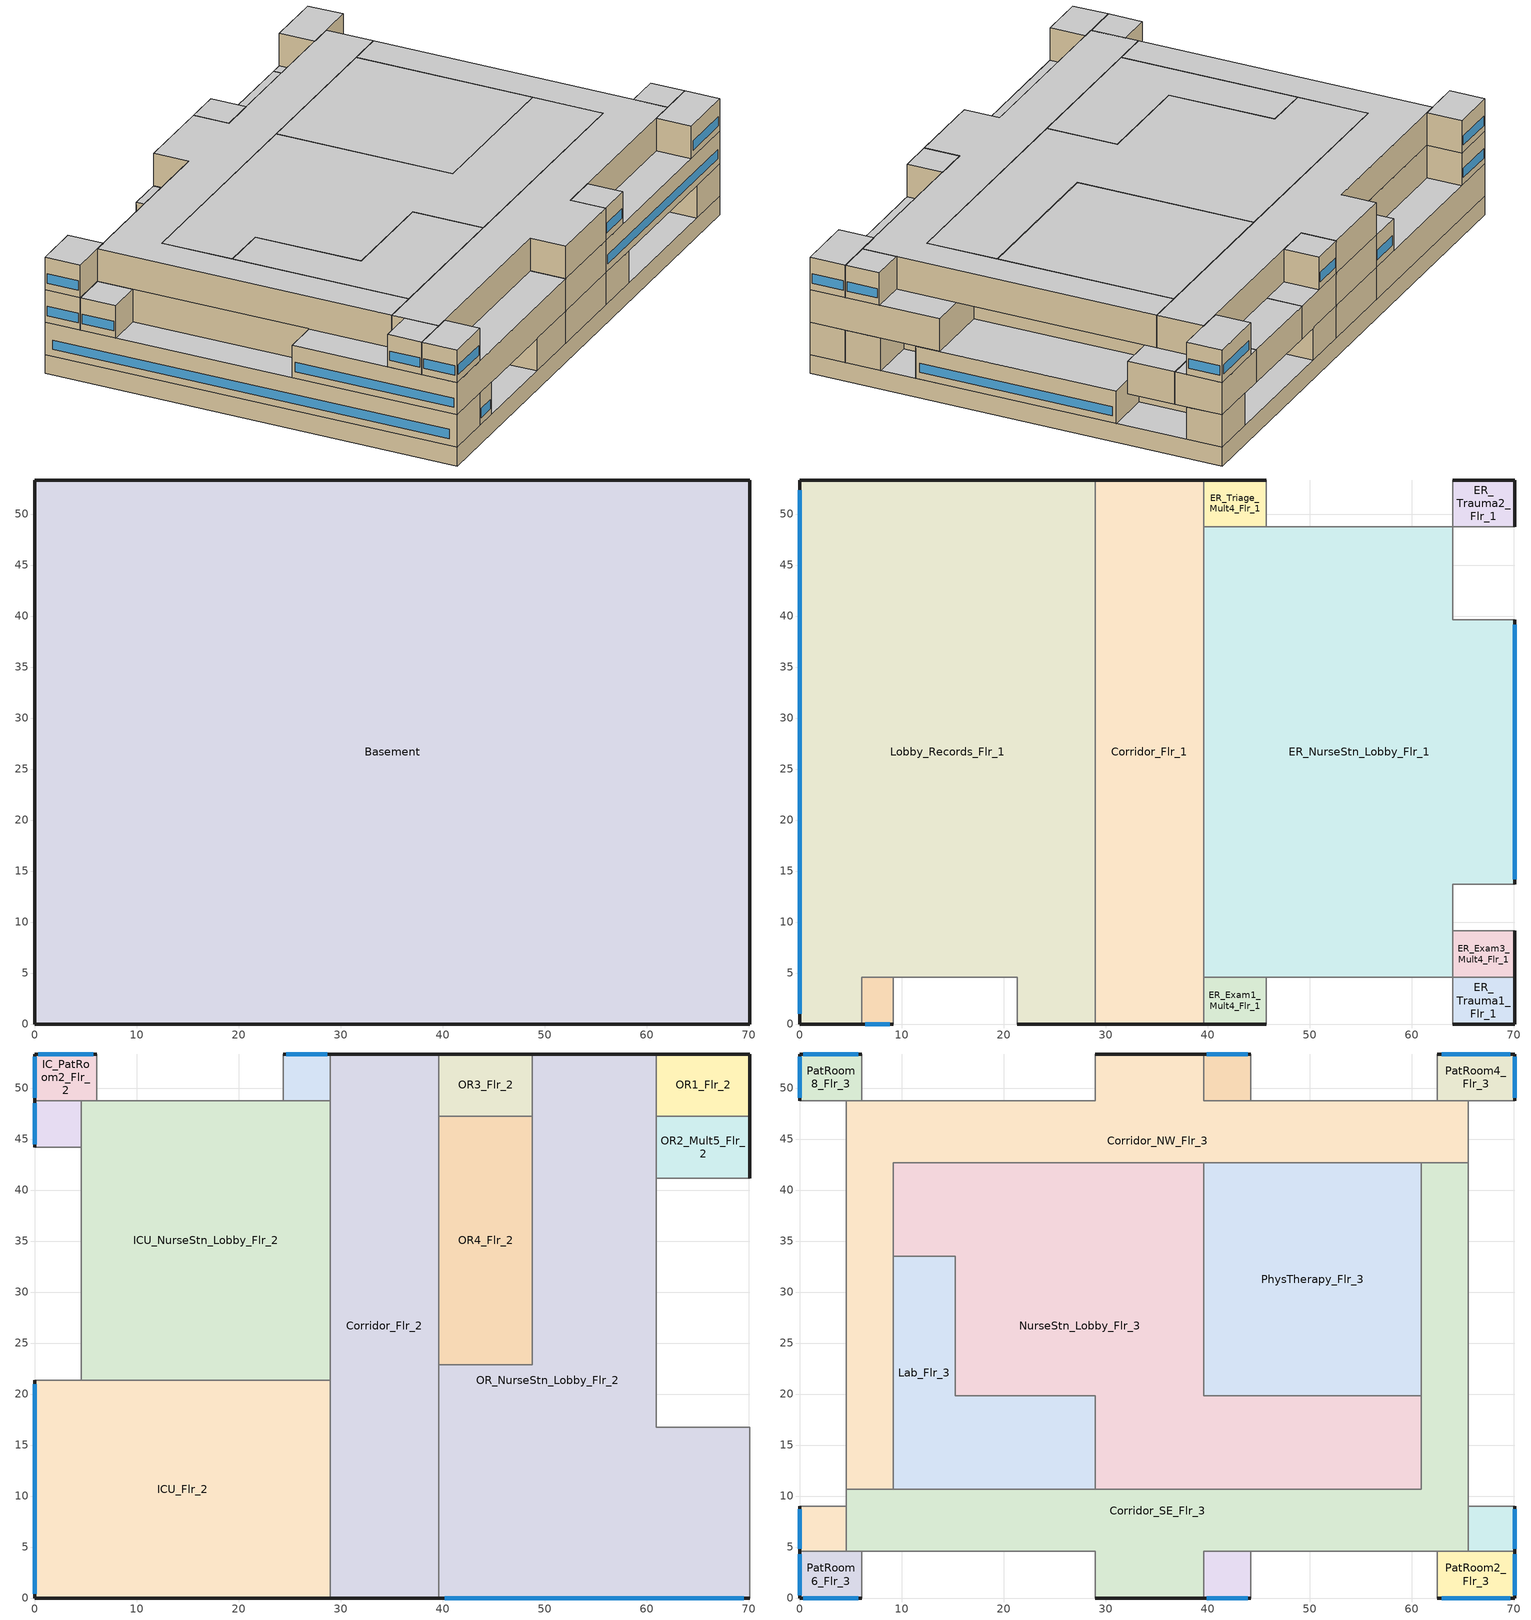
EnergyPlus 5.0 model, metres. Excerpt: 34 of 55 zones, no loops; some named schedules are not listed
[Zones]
Basement
 floor ground (ext-slab): 70.1,53.34 70.1,0 0,0 0,53.34 z-2.44
 wall ground (Underground Wall Non-res): 70.1,0 70.1,53.34 0,53.34 0,0 70.1,0 z-2.44:0
 ceiling adiabatic (INT-FLOOR-UNDERSIDE): 0,0 70.1,0 70.1,53.34 0,53.34 z0
Corridor_Flr_1
 floor adiabatic (INT-FLOOR-TOPSIDE): 39.62,53.34 39.62,0 28.96,0 28.96,53.34 z0
 wall outside (Mass Non-res Ext Wall): 39.62,53.34 28.96,53.34 / 28.96,0 39.62,0 z0:4.27
 wall to Lobby_Records_Flr_1 (AIR-WALL): 28.96,53.34 28.96,15.24 z0:4.27
 wall to Lobby_Records_Flr_1 (int-walls): 28.96,15.24 28.96,0 z0:4.27
 wall adiabatic (int-walls): 39.62,0 39.62,53.34 z0:4.27
 ceiling adiabatic (INT-FLOOR-UNDERSIDE): 28.96,53.34 28.96,0 39.62,0 39.62,53.34 z4.27
ER_Exam1_Mult4_Flr_1
 floor adiabatic (INT-FLOOR-TOPSIDE): 45.72,4.57 45.72,0 39.62,0 39.62,4.57 z0
 wall outside (Mass Non-res Ext Wall): 39.62,0 45.72,0 z0:4.27
 wall adiabatic (int-walls): 45.72,0 45.72,4.57 39.62,4.57 39.62,0 z0:4.27
 ceiling adiabatic (INT-FLOOR-UNDERSIDE): 39.62,4.57 39.62,0 45.72,0 45.72,4.57 z4.27
ER_Trauma1_Flr_1
 floor adiabatic (INT-FLOOR-TOPSIDE): 70.1,4.57 70.1,0 64.01,0 64.01,4.57 z0
 wall outside (Mass Non-res Ext Wall): 64.01,0 70.1,0 70.1,4.57 z0:4.27
 wall adiabatic (int-walls): 70.1,4.57 64.01,4.57 64.01,0 z0:4.27
 ceiling adiabatic (INT-FLOOR-UNDERSIDE): 64.01,4.57 64.01,0 70.1,0 70.1,4.57 z4.27
ER_Exam3_Mult4_Flr_1
 floor adiabatic (INT-FLOOR-TOPSIDE): 70.1,9.14 70.1,4.57 64.01,4.57 64.01,9.14 z0
 wall outside (Mass Non-res Ext Wall): 70.1,4.57 70.1,9.14 z0:4.27
 wall adiabatic (int-walls): 70.1,9.14 64.01,9.14 64.01,4.57 70.1,4.57 z0:4.27
 ceiling adiabatic (INT-FLOOR-UNDERSIDE): 64.01,9.14 64.01,4.57 70.1,4.57 70.1,9.14 z4.27
ER_Trauma2_Flr_1
 floor adiabatic (INT-FLOOR-TOPSIDE): 70.1,53.34 70.1,48.77 64.01,48.77 64.01,53.34 z0
 wall outside (Mass Non-res Ext Wall): 70.1,48.77 70.1,53.34 64.01,53.34 z0:4.27
 wall adiabatic (int-walls): 64.01,53.34 64.01,48.77 70.1,48.77 z0:4.27
 ceiling adiabatic (INT-FLOOR-UNDERSIDE): 64.01,53.34 64.01,48.77 70.1,48.77 70.1,53.34 z4.27
ER_Triage_Mult4_Flr_1
 floor adiabatic (INT-FLOOR-TOPSIDE): 45.72,53.34 45.72,48.77 39.62,48.77 39.62,53.34 z0
 wall outside (Mass Non-res Ext Wall): 45.72,53.34 39.62,53.34 z0:4.27
 wall adiabatic (int-walls): 39.62,53.34 39.62,48.77 45.72,48.77 45.72,53.34 z0:4.27
 ceiling adiabatic (INT-FLOOR-UNDERSIDE): 39.62,53.34 39.62,48.77 45.72,48.77 45.72,53.34 z4.27
ER_NurseStn_Lobby_Flr_1
 floor adiabatic (INT-FLOOR-TOPSIDE): 39.62,4.57 39.62,48.77 64.01,48.77 64.01,39.62 70.1,39.62 70.1,13.72 64.01,13.72 64.01,4.57 z0
 wall outside (Mass Non-res Ext Wall): 70.1,13.72 70.1,39.62 z0:4.27
 wall adiabatic (int-walls): 70.1,39.62 64.01,39.62 64.01,48.77 39.62,48.77 39.62,4.57 64.01,4.57 64.01,13.72 70.1,13.72 z0:4.27
 window (Window Non-res Fixed): 70.1,14.2 70.1,39.14 z0.91:2.13
 ceiling adiabatic (INT-FLOOR-UNDERSIDE): 39.62,4.57 64.01,4.57 64.01,13.72 70.1,13.72 70.1,39.62 64.01,39.62 64.01,48.77 39.62,48.77 z4.27
Lobby_Records_Flr_1
 floor adiabatic (INT-FLOOR-TOPSIDE): 0,0 0,53.34 28.96,53.34 28.96,0 21.34,0 21.34,4.57 6.1,4.57 6.1,0 z0
 wall outside (Mass Non-res Ext Wall): 21.34,0 28.96,0 / 28.96,53.34 0,53.34 0,0 6.1,0 z0:4.27
 wall adiabatic (int-walls): 6.1,0 6.1,4.57 21.34,4.57 21.34,0 z0:4.27
 window (Window Non-res Fixed): 0,52.34 0,1 z0.91:2.13
 ceiling adiabatic (INT-FLOOR-UNDERSIDE): 0,0 6.1,0 6.1,4.57 21.34,4.57 21.34,0 28.96,0 28.96,53.34 0,53.34 z4.27
Office1_Mult4_Flr_1
 floor adiabatic (INT-FLOOR-TOPSIDE): 9.14,4.57 9.14,0 6.1,0 6.1,4.57 z0
 wall outside (Mass Non-res Ext Wall): 6.1,0 9.14,0 z0:4.27
 wall adiabatic (int-walls): 9.14,0 9.14,4.57 6.1,4.57 6.1,0 z0:4.27
 window (Window Non-res Fixed): 6.41,0 8.84,0 z0.91:2.13
 ceiling adiabatic (INT-FLOOR-UNDERSIDE): 6.1,4.57 6.1,0 9.14,0 9.14,4.57 z4.27
Corridor_Flr_2
 floor adiabatic (INT-FLOOR-TOPSIDE): 39.62,53.34 39.62,0 28.96,0 28.96,53.34 z4.27
 wall outside (Mass Non-res Ext Wall): 39.62,53.34 28.96,53.34 / 28.96,0 39.62,0 z4.27:8.54
 wall adiabatic (int-walls): 39.62,0 39.62,53.34 / 28.96,53.34 28.96,0 z4.27:8.54
 ceiling adiabatic (INT-FLOOR-UNDERSIDE): 28.96,53.34 28.96,0 39.62,0 39.62,53.34 z8.54
ICU_Flr_2
 floor adiabatic (INT-FLOOR-TOPSIDE): 28.96,21.34 28.96,0 0,0 0,21.34 z4.27
 wall outside (Mass Non-res Ext Wall): 0,21.34 0,0 28.96,0 z4.27:8.54
 wall adiabatic (int-walls): 28.96,0 28.96,21.34 0,21.34 z4.27:8.54
 window (Window Non-res Fixed): 0,20.94 0,0.4 z5.18:6.4
 ceiling adiabatic (INT-FLOOR-UNDERSIDE): 0,21.34 0,0 28.96,0 28.96,21.34 z8.54
ICU_NurseStn_Lobby_Flr_2
 floor adiabatic (INT-FLOOR-TOPSIDE): 4.57,21.34 4.57,48.77 28.96,48.77 28.96,21.34 z4.27
 wall adiabatic (int-walls): 28.96,21.34 28.96,48.77 4.57,48.77 4.57,21.34 28.96,21.34 z4.27:8.54
 ceiling adiabatic (INT-FLOOR-UNDERSIDE): 4.57,21.34 28.96,21.34 28.96,48.77 4.57,48.77 z8.54
IC_PatRoom1_Mult5_Flr_2
 floor adiabatic (INT-FLOOR-TOPSIDE): 28.96,53.34 28.96,48.77 24.38,48.77 24.38,53.34 z4.27
 wall outside (Mass Non-res Ext Wall): 28.96,53.34 24.38,53.34 z4.27:8.54
 wall adiabatic (int-walls): 24.38,53.34 24.38,48.77 28.96,48.77 28.96,53.34 z4.27:8.54
 window (Window Non-res Fixed): 28.68,53.34 24.66,53.34 z5.18:6.4
 ceiling adiabatic (INT-FLOOR-UNDERSIDE): 24.38,53.34 24.38,48.77 28.96,48.77 28.96,53.34 z8.54
IC_PatRoom2_Flr_2
 floor adiabatic (INT-FLOOR-TOPSIDE): 6.1,53.34 6.1,48.77 0,48.77 0,53.34 z4.27
 wall outside (Mass Non-res Ext Wall): 6.1,53.34 0,53.34 0,48.77 z4.27:8.54
 wall adiabatic (int-walls): 0,48.77 6.1,48.77 6.1,53.34 z4.27:8.54
 window (Window Non-res Fixed): 5.73,53.34 0.37,53.34 / 0,53.07 0,49.04 z5.18:6.4
 ceiling adiabatic (INT-FLOOR-UNDERSIDE): 0,53.34 0,48.77 6.1,48.77 6.1,53.34 z8.54
IC_PatRoom3_Mult6_Flr_2
 floor adiabatic (INT-FLOOR-TOPSIDE): 4.57,48.77 4.57,44.2 0,44.2 0,48.77 z4.27
 wall outside (Mass Non-res Ext Wall): 0,48.77 0,44.2 z4.27:8.54
 wall adiabatic (int-walls): 0,44.2 4.57,44.2 4.57,48.77 0,48.77 z4.27:8.54
 window (Window Non-res Fixed): 0,48.49 0,44.47 z5.18:6.4
 ceiling adiabatic (INT-FLOOR-UNDERSIDE): 0,48.77 0,44.2 4.57,44.2 4.57,48.77 z8.54
OR1_Flr_2
 floor adiabatic (INT-FLOOR-TOPSIDE): 70.1,53.34 70.1,47.24 60.96,47.24 60.96,53.34 z4.27
 wall outside (Mass Non-res Ext Wall): 70.1,47.24 70.1,53.34 60.96,53.34 z4.27:8.54
 wall adiabatic (int-walls): 60.96,53.34 60.96,47.24 70.1,47.24 z4.27:8.54
 ceiling adiabatic (INT-FLOOR-UNDERSIDE): 60.96,53.34 60.96,47.24 70.1,47.24 70.1,53.34 z8.54
OR2_Mult5_Flr_2
 floor adiabatic (INT-FLOOR-TOPSIDE): 70.1,47.24 70.1,41.15 60.96,41.15 60.96,47.24 z4.27
 wall outside (Mass Non-res Ext Wall): 70.1,41.15 70.1,47.24 z4.27:8.54
 wall adiabatic (int-walls): 70.1,47.24 60.96,47.24 60.96,41.15 70.1,41.15 z4.27:8.54
 ceiling adiabatic (INT-FLOOR-UNDERSIDE): 60.96,47.24 60.96,41.15 70.1,41.15 70.1,47.24 z8.54
OR3_Flr_2
 floor adiabatic (INT-FLOOR-TOPSIDE): 48.77,53.34 48.77,47.24 39.62,47.24 39.62,53.34 z4.27
 wall outside (Mass Non-res Ext Wall): 48.77,53.34 39.62,53.34 z4.27:8.54
 wall adiabatic (int-walls): 39.62,53.34 39.62,47.24 48.77,47.24 48.77,53.34 z4.27:8.54
 ceiling adiabatic (INT-FLOOR-UNDERSIDE): 39.62,53.34 39.62,47.24 48.77,47.24 48.77,53.34 z8.54
OR4_Flr_2
 floor adiabatic (INT-FLOOR-TOPSIDE): 48.77,47.24 48.77,22.86 39.62,22.86 39.62,47.24 z4.27
 wall adiabatic (int-walls): 48.77,22.86 48.77,47.24 39.62,47.24 39.62,22.86 48.77,22.86 z4.27:8.54
 ceiling adiabatic (INT-FLOOR-UNDERSIDE): 39.62,47.24 39.62,22.86 48.77,22.86 48.77,47.24 z8.54
OR_NurseStn_Lobby_Flr_2
 floor adiabatic (INT-FLOOR-TOPSIDE): 39.62,0 39.62,22.86 48.77,22.86 48.77,53.34 60.96,53.34 60.96,16.76 70.1,16.76 70.1,0 z4.27
 wall outside (Mass Non-res Ext Wall): 60.96,53.34 48.77,53.34 / 39.62,0 70.1,0 z4.27:8.54
 wall adiabatic (int-walls): 70.1,0 70.1,16.76 60.96,16.76 60.96,53.34 / 48.77,53.34 48.77,22.86 39.62,22.86 39.62,0 z4.27:8.54
 window (Window Non-res Fixed): 40.2,0 69.53,0 z5.18:6.4
 ceiling adiabatic (INT-FLOOR-UNDERSIDE): 39.62,0 70.1,0 70.1,16.76 60.96,16.76 60.96,53.34 48.77,53.34 48.77,22.86 39.62,22.86 z8.54
Corridor_NW_Flr_3
 floor adiabatic (INT-FLOOR-TOPSIDE): 4.57,10.67 4.57,48.77 28.96,48.77 28.96,53.34 39.62,53.34 39.62,48.77 65.53,48.77 65.53,42.67 9.14,42.67 9.14,10.67 z8.54
 wall outside (Mass Non-res Ext Wall): 39.62,53.34 28.96,53.34 z8.54:12.8
 wall to NurseStn_Lobby_Flr_3 (AIR-WALL): 9.14,33.58 9.14,42.67 39.62,42.67 z8.54:12.8
 wall adiabatic (int-walls): 28.96,53.34 28.96,48.77 4.57,48.77 4.57,10.67 / 65.53,42.67 65.53,48.77 39.62,48.77 39.62,53.34 z8.54:12.8
 wall to PhysTherapy_Flr_3 (int-walls): 39.62,42.67 60.96,42.67 z8.54:12.8
 wall to Lab_Flr_3 (int-walls): 9.14,10.67 9.14,33.58 z8.54:12.8
 wall to Corridor_SE_Flr_3 (AIR-WALL): 60.96,42.67 65.53,42.67 / 4.57,10.67 9.14,10.67 z8.54:12.8
 ceiling adiabatic (INT-FLOOR-UNDERSIDE): 4.57,10.67 9.14,10.67 9.14,42.67 65.53,42.67 65.53,48.77 39.62,48.77 39.62,53.34 28.96,53.34 28.96,48.77 4.57,48.77 z12.8
Corridor_SE_Flr_3
 floor adiabatic (INT-FLOOR-TOPSIDE): 4.57,4.57 4.57,10.67 60.96,10.67 60.96,42.67 65.53,42.67 65.53,4.57 39.62,4.57 39.62,0 28.96,0 28.96,4.57 z8.54
 wall outside (Mass Non-res Ext Wall): 28.96,0 39.62,0 z8.54:12.8
 wall adiabatic (int-walls): 39.62,0 39.62,4.57 65.53,4.57 65.53,42.67 / 4.57,10.67 4.57,4.57 28.96,4.57 28.96,0 z8.54:12.8
 wall to NurseStn_Lobby_Flr_3 (AIR-WALL): 60.96,19.81 60.96,10.67 28.96,10.67 z8.54:12.8
 wall to PhysTherapy_Flr_3 (int-walls): 60.96,42.67 60.96,19.81 z8.54:12.8
 wall to Lab_Flr_3 (int-walls): 28.96,10.67 9.14,10.67 z8.54:12.8
 ceiling adiabatic (INT-FLOOR-UNDERSIDE): 4.57,4.57 28.96,4.57 28.96,0 39.62,0 39.62,4.57 65.53,4.57 65.53,42.67 60.96,42.67 60.96,10.67 4.57,10.67 z12.8
Lab_Flr_3
 floor adiabatic (INT-FLOOR-TOPSIDE): 9.14,33.53 15.24,33.53 15.24,19.81 28.96,19.81 28.96,10.67 9.14,10.67 z8.54
 wall to NurseStn_Lobby_Flr_3 (int-walls): 28.96,10.67 28.96,19.81 15.24,19.81 15.24,33.53 9.14,33.53 z8.54:12.8
 ceiling adiabatic (INT-FLOOR-UNDERSIDE): 9.14,33.53 9.14,10.67 28.96,10.67 28.96,19.81 15.24,19.81 15.24,33.53 z12.8
NurseStn_Lobby_Flr_3
 floor adiabatic (INT-FLOOR-TOPSIDE): 9.14,42.67 39.62,42.67 39.62,19.81 60.96,19.81 60.96,10.67 28.96,10.67 28.96,19.81 15.24,19.81 15.24,33.53 9.14,33.53 z8.54
 wall to PhysTherapy_Flr_3 (int-walls): 60.96,19.81 39.62,19.81 39.62,42.67 z8.54:12.8
 ceiling adiabatic (INT-FLOOR-UNDERSIDE): 9.14,42.67 9.14,33.53 15.24,33.53 15.24,19.81 28.96,19.81 28.96,10.67 60.96,10.67 60.96,19.81 39.62,19.81 39.62,42.67 z12.8
PatRoom1_Mult10_Flr_3
 floor adiabatic (INT-FLOOR-TOPSIDE): 44.2,4.57 44.2,0 39.62,0 39.62,4.57 z8.54
 wall outside (Mass Non-res Ext Wall): 39.62,0 44.2,0 z8.54:12.8
 wall adiabatic (int-walls): 44.2,0 44.2,4.57 39.62,4.57 39.62,0 z8.54:12.8
 window (Window Res Fixed): 39.9,0 43.92,0 z9.45:10.67
 ceiling adiabatic (INT-FLOOR-UNDERSIDE): 39.62,4.57 39.62,0 44.2,0 44.2,4.57 z12.8
PatRoom2_Flr_3
 floor adiabatic (INT-FLOOR-TOPSIDE): 70.1,4.57 70.1,0 62.48,0 62.48,4.57 z8.54
 wall outside (Mass Non-res Ext Wall): 62.48,0 70.1,0 70.1,4.57 z8.54:12.8
 wall adiabatic (int-walls): 70.1,4.57 62.48,4.57 62.48,0 z8.54:12.8
 window (Window Res Fixed): 70.1,0.27 70.1,4.3 / 62.94,0 69.65,0 z9.45:10.67
 ceiling adiabatic (INT-FLOOR-UNDERSIDE): 62.48,4.57 62.48,0 70.1,0 70.1,4.57 z12.8
PatRoom3_Mult10_Flr_3
 floor adiabatic (INT-FLOOR-TOPSIDE): 70.1,8.99 70.1,4.57 65.53,4.57 65.53,8.99 z8.54
 wall outside (Mass Non-res Ext Wall): 70.1,4.57 70.1,8.99 z8.54:12.8
 wall adiabatic (int-walls): 70.1,8.99 65.53,8.99 65.53,4.57 70.1,4.57 z8.54:12.8
 window (Window Res Fixed): 70.1,4.84 70.1,8.73 z9.45:10.67
 ceiling adiabatic (INT-FLOOR-UNDERSIDE): 65.53,8.99 65.53,4.57 70.1,4.57 70.1,8.99 z12.8
PatRoom4_Flr_3
 floor adiabatic (INT-FLOOR-TOPSIDE): 70.1,53.34 70.1,48.77 62.48,48.77 62.48,53.34 z8.54
 wall outside (Mass Non-res Ext Wall): 70.1,48.77 70.1,53.34 62.48,53.34 z8.54:12.8
 wall adiabatic (int-walls): 62.48,53.34 62.48,48.77 70.1,48.77 z8.54:12.8
 window (Window Res Fixed): 70.1,49.04 70.1,53.07 / 69.65,53.34 62.94,53.34 z9.45:10.67
 ceiling adiabatic (INT-FLOOR-UNDERSIDE): 62.48,53.34 62.48,48.77 70.1,48.77 70.1,53.34 z12.8
PatRoom5_Mult10_Flr_3
 floor adiabatic (INT-FLOOR-TOPSIDE): 44.2,53.34 44.2,48.77 39.62,48.77 39.62,53.34 z8.54
 wall outside (Mass Non-res Ext Wall): 44.2,53.34 39.62,53.34 z8.54:12.8
 wall adiabatic (int-walls): 39.62,53.34 39.62,48.77 44.2,48.77 44.2,53.34 z8.54:12.8
 window (Window Res Fixed): 43.92,53.34 39.9,53.34 z9.45:10.67
 ceiling adiabatic (INT-FLOOR-UNDERSIDE): 39.62,53.34 39.62,48.77 44.2,48.77 44.2,53.34 z12.8
PatRoom6_Flr_3
 floor adiabatic (INT-FLOOR-TOPSIDE): 6.1,4.57 6.1,0 0,0 0,4.57 z8.54
 wall outside (Mass Non-res Ext Wall): 0,4.57 0,0 6.1,0 z8.54:12.8
 wall adiabatic (int-walls): 6.1,0 6.1,4.57 0,4.57 z8.54:12.8
 window (Window Res Fixed): 0.37,0 5.73,0 / 0,4.3 0,0.27 z9.45:10.67
 ceiling adiabatic (INT-FLOOR-UNDERSIDE): 0,4.57 0,0 6.1,0 6.1,4.57 z12.8
PatRoom7_Mult10_Flr_3
 floor adiabatic (INT-FLOOR-TOPSIDE): 4.57,8.99 4.57,4.57 0,4.57 0,8.99 z8.54
 wall outside (Mass Non-res Ext Wall): 0,8.99 0,4.57 z8.54:12.8
 wall adiabatic (int-walls): 0,4.57 4.57,4.57 4.57,8.99 0,8.99 z8.54:12.8
 window (Window Res Fixed): 0,8.73 0,4.84 z9.45:10.67
 ceiling adiabatic (INT-FLOOR-UNDERSIDE): 0,8.99 0,4.57 4.57,4.57 4.57,8.99 z12.8
PatRoom8_Flr_3
 floor adiabatic (INT-FLOOR-TOPSIDE): 6.1,53.34 6.1,48.77 0,48.77 0,53.34 z8.54
 wall outside (Mass Non-res Ext Wall): 6.1,53.34 0,53.34 0,48.77 z8.54:12.8
 wall adiabatic (int-walls): 0,48.77 6.1,48.77 6.1,53.34 z8.54:12.8
 window (Window Res Fixed): 5.73,53.34 0.37,53.34 / 0,53.07 0,49.04 z9.45:10.67
 ceiling adiabatic (INT-FLOOR-UNDERSIDE): 0,53.34 0,48.77 6.1,48.77 6.1,53.34 z12.8
PhysTherapy_Flr_3
 floor adiabatic (INT-FLOOR-TOPSIDE): 60.96,42.67 60.96,19.81 39.62,19.81 39.62,42.67 z8.54
 ceiling adiabatic (INT-FLOOR-UNDERSIDE): 39.62,42.67 39.62,19.81 60.96,19.81 60.96,42.67 z12.8
[Building]
Ref Bldg Hospital New2004_v1.3_5.0: North Axis=0; Terrain=City; Loads Convergence Tolerance Value=0.04; Temperature Convergence Tolerance Value=0.2; Solar Distribution=FullInteriorAndExterior; Maximum Number of Warmup Days=25
[Site:Location]
USA GA-ATLANTA: Latitude {deg}=33.65; Longitude {deg}=-84.42; Time Zone {hr}=-5; Elevation {m}=315
[SizingPeriod:DesignDay] Barometric Pressure {Pa}=97598; Rain {0-no,1-yes}=0; Snow on ground {0-no,1-yes}=0; Day of Month=21; Daylight Savings Time Indicator=0; Humidity Indicating Type=WetBulb
Name | Maximum Dry-Bulb Temperature {C} | Daily Temp Range {C} | Humidity Indicating Conditions at Maximum Dry-Bulb | Wind Speed {m/s} design conditions vs. traditional 6.71 m/s (15 mph) | Wind Direction {Degrees; N=0, S=180} | Clearness {0.0 to 1.1} | Month | Day Type | Wind Speed {m/s} design conditions vs. traditional 3.35 m/s (7mph)
ATLANTA Ann Htg 99.6% Condns DB | -7.3 | 0 | -7.3 | 5.3 | 320 | 0 | 1 | WinterDesignDay
ATLANTA Ann Clg .4% Condns WB=>MDB | 31.4 | 9.7 | 25.2 |  | 300 | 1 | 7 | SummerDesignDay | 4
[Site:WaterMainsTemperature]
Calculation Method=CORRELATION; Annual Average Outdoor Air Temperature {C}=15.83; Maximum Difference In Monthly Average Outdoor Air Temperatures {deltaC}=20.5
[Site:GroundTemperature:BuildingSurface]
19.963, 19.905, 19.939, 20.453, 22.043, 22.528, 22.672, 22.78, 22.808, 21.178, 20.28, 20.042
[Construction]
Mass Non-res Ext Wall: 1IN Stucco, 8IN Concrete HW, Mass NonRes Wall Insulation, 1/2IN Gypsum
ext-slab: HW CONCRETE
int-walls: 1/2IN Gypsum, 1/2IN Gypsum
INT-FLOOR-TOPSIDE: MAT-CC05 4 HW CONCRETE, CP02 CARPET PAD
INT-FLOOR-UNDERSIDE: CP02 CARPET PAD, MAT-CC05 4 HW CONCRETE
Underground Wall Non-res: 8IN Concrete HW, UGWall NonRes Insulation
Window Non-res Fixed: NonRes Fixed Assembly Window
Window Res Fixed: Res Fixed Assembly Window
AIR-WALL: MAT-AIR-WALL
InteriorFurnishings: Std Wood 6inch
[Material] Thermal Absorptance=0.9
Name | Roughness | Thickness {m} | Conductivity {W/m-K} | Density {kg/m3} | Specific Heat {J/kg-K} | Solar Absorptance | Visible Absorptance | Visible Absorptance! Common Materials | Thickness | Conductivity | Density | Specific Heat
Mass NonRes Wall Insulation | MediumRough | 0.0365395 | 0.049 | 265 | 836.8 | 0.7 | 0.7
UGWall NonRes Insulation | MediumRough | 0.0001 | 0.049 | 265 | 836.8 | 0.7 | 0.7
Std Wood 6inch | MediumSmooth | 0.15 | 0.12 | 540 | 1210 | 0.7 |  | 0.7
1/2IN Gypsum | Smooth | 0.0127 | 0.16 | 784.9 | 830 | 0.92 | 0.92
1IN Stucco | Smooth |  |  |  |  | 0.92 | 0.92 |  | 0.0253 | 0.6918 | 1858 | 837
8IN CONCRETE HW | Rough | 0.2032 | 1.311 | 2240 | 836.8 | 0.7 | 0.7
HW CONCRETE; MAT-CC05 4 HW CONCRETE | Rough | 0.1016 | 1.311 | 2240 | 836.8 | 0.7 | 0.7
[WindowMaterial:SimpleGlazingSystem] U-Factor=3.23646
Name | Solar Heat Gain Coefficient
NonRes Fixed Assembly Window | 0.25
Res Fixed Assembly Window | 0.39
[Material:NoMass] Thermal Absorptance=0.9; Solar Absorptance=0.7
Name | Roughness | Thermal Resistance {(m2-K)/W} | Visible Absorptance | Thermal Resistance {m2-K/W}
CP02 CARPET PAD | VeryRough | 0.2165 | 0.8
MAT-AIR-WALL | Rough |  |  | 0.207949
[Zone] Type=1; Part of Total Floor Area=Yes
Name | Multiplier
Basement; Corridor_Flr_1; Corridor_Flr_2; Corridor_NW_Flr_3; Corridor_SE_Flr_3; ER_NurseStn_Lobby_Flr_1; ER_Trauma1_Flr_1; ER_Trauma2_Flr_1; ICU_Flr_2; ICU_NurseStn_Lobby_Flr_2; IC_PatRoom2_Flr_2; Lab_Flr_3; Lobby_Records_Flr_1; NurseStn_Lobby_Flr_3; OR1_Flr_2; OR3_Flr_2; OR4_Flr_2; OR_NurseStn_Lobby_Flr_2; PatRoom2_Flr_3; PatRoom4_Flr_3; PatRoom6_Flr_3; PatRoom8_Flr_3; PhysTherapy_Flr_3 | 1
ER_Exam1_Mult4_Flr_1; ER_Exam3_Mult4_Flr_1; ER_Triage_Mult4_Flr_1; Office1_Mult4_Flr_1 | 4
IC_PatRoom1_Mult5_Flr_2; OR2_Mult5_Flr_2 | 5
IC_PatRoom3_Mult6_Flr_2 | 6
PatRoom1_Mult10_Flr_3; PatRoom3_Mult10_Flr_3; PatRoom5_Mult10_Flr_3; PatRoom7_Mult10_Flr_3 | 10
[People] Number of People Calculation Method=Area/Person; Fraction Radiant=0.3; User Specified Sensible Fraction=AUTOCALCULATE; Activity Level Schedule=ACTIVITY_SCH; Enable ASHRAE 55 Comfort Warnings=No; MRT Calculation=ZoneAveraged; Work Efficiency Schedule=WORK_EFF_SCH; Clothing Schedule=CLOTHING_SCH; Air Velocity Schedule=AIR_VELO_SCH; Thermal Comfort Report=FANGER
Name | Zone | Schedule | Zone Area per Person
Basement People | Basement | ADMIN_OCC_SCH | 37.1747
Corridor_Flr_1 People | Corridor_Flr_1 | ADMIN_OCC_SCH | 92.5926
Corridor_Flr_2 People | Corridor_Flr_2 | ADMIN_OCC_SCH | 92.5926
Corridor_NW_Flr_3 People | Corridor_NW_Flr_3 | ADMIN_OCC_SCH | 92.5926
Corridor_SE_Flr_3 People | Corridor_SE_Flr_3 | ADMIN_OCC_SCH | 92.5926
ER_Exam1_Mult4_Flr_1 People | ER_Exam1_Mult4_Flr_1 | CRITICAL_OCC_SCH | 4.6512
ER_Exam3_Mult4_Flr_1 People | ER_Exam3_Mult4_Flr_1 | CRITICAL_OCC_SCH | 4.6512
ER_NurseStn_Lobby_Flr_1 People | ER_NurseStn_Lobby_Flr_1 | ADMIN_OCC_SCH | 69.9301
ER_Trauma1_Flr_1 People | ER_Trauma1_Flr_1 | CRITICAL_OCC_SCH | 4.6512
ER_Trauma2_Flr_1 People | ER_Trauma2_Flr_1 | CRITICAL_OCC_SCH | 4.6512
ER_Triage_Mult4_Flr_1 People | ER_Triage_Mult4_Flr_1 | CRITICAL_OCC_SCH | 4.6512
ICU_Flr_2 People | ICU_Flr_2 | CRITICAL_OCC_SCH | 18.5874
ICU_NurseStn_Lobby_Flr_2 People | ICU_NurseStn_Lobby_Flr_2 | ADMIN_OCC_SCH | 69.9301
IC_PatRoom1_Mult5_Flr_2 People | IC_PatRoom1_Mult5_Flr_2 | CRITICAL_OCC_SCH | 18.5874
IC_PatRoom2_Flr_2 People | IC_PatRoom2_Flr_2 | CRITICAL_OCC_SCH | 18.5874
IC_PatRoom3_Mult6_Flr_2 People | IC_PatRoom3_Mult6_Flr_2 | CRITICAL_OCC_SCH | 18.5874
Lab_Flr_3 People | Lab_Flr_3 | ADMIN_OCC_SCH | 18.5874
Lobby_Records_Flr_1 People | Lobby_Records_Flr_1 | ADMIN_OCC_SCH | 69.9301
NurseStn_Lobby_Flr_3 People | NurseStn_Lobby_Flr_3 | ADMIN_OCC_SCH | 69.9301
OR1_Flr_2 People | OR1_Flr_2 | CRITICAL_OCC_SCH | 18.5874
OR2_Mult5_Flr_2 People | OR2_Mult5_Flr_2 | CRITICAL_OCC_SCH | 18.5874
OR3_Flr_2 People | OR3_Flr_2 | CRITICAL_OCC_SCH | 18.5874
OR4_Flr_2 People | OR4_Flr_2 | CRITICAL_OCC_SCH | 18.5874
OR_NurseStn_Lobby_Flr_2 People | OR_NurseStn_Lobby_Flr_2 | ADMIN_OCC_SCH | 69.9301
Office1_Mult4_Flr_1 People | Office1_Mult4_Flr_1 | ADMIN_OCC_SCH | 13.2802
PatRoom1_Mult10_Flr_3 People | PatRoom1_Mult10_Flr_3 | CRITICAL_OCC_SCH | 18.5874
PatRoom2_Flr_3 People | PatRoom2_Flr_3 | CRITICAL_OCC_SCH | 18.5874
PatRoom3_Mult10_Flr_3 People | PatRoom3_Mult10_Flr_3 | CRITICAL_OCC_SCH | 18.5874
PatRoom4_Flr_3 People | PatRoom4_Flr_3 | CRITICAL_OCC_SCH | 18.5874
PatRoom5_Mult10_Flr_3 People | PatRoom5_Mult10_Flr_3 | CRITICAL_OCC_SCH | 18.5874
PatRoom6_Flr_3 People | PatRoom6_Flr_3 | CRITICAL_OCC_SCH | 18.5874
PatRoom7_Mult10_Flr_3 People | PatRoom7_Mult10_Flr_3 | CRITICAL_OCC_SCH | 18.5874
PatRoom8_Flr_3 People | PatRoom8_Flr_3 | CRITICAL_OCC_SCH | 18.5874
PhysTherapy_Flr_3 People | PhysTherapy_Flr_3 | ADMIN_OCC_SCH | 18.5874
[Lights] Design Level Calculation Method=Watts/Area; Return Air Fraction=0; Fraction Radiant=0.7; Fraction Visible=0.2; Fraction Replaceable=1; Return Air Fraction is Calculated from Plenum Temperature=No
Name | Zone | Schedule | Watts per Zone Area {W/m2}
Basement_Lights | Basement | ADMIN_LIGHT_SCH | 11.84
Corridor_Flr_1_Lights | Corridor_Flr_1 | ADMIN_LIGHT_SCH | 10.76
Corridor_Flr_2_Lights | Corridor_Flr_2 | ADMIN_LIGHT_SCH | 10.76
Corridor_NW_Flr_3_Lights | Corridor_NW_Flr_3 | ADMIN_LIGHT_SCH | 10.76
Corridor_SE_Flr_3_Lights | Corridor_SE_Flr_3 | ADMIN_LIGHT_SCH | 10.76
ER_Exam1_Mult4_Flr_1_Lights | ER_Exam1_Mult4_Flr_1 | CRITICAL_LIGHT_SCH | 29.05
ER_Exam3_Mult4_Flr_1_Lights | ER_Exam3_Mult4_Flr_1 | CRITICAL_LIGHT_SCH | 29.05
ER_NurseStn_Lobby_Flr_1_Lights | ER_NurseStn_Lobby_Flr_1 | ADMIN_LIGHT_SCH | 12.05
ER_Trauma1_Flr_1_Lights | ER_Trauma1_Flr_1 | CRITICAL_LIGHT_SCH | 29.05
ER_Trauma2_Flr_1_Lights | ER_Trauma2_Flr_1 | CRITICAL_LIGHT_SCH | 29.05
ER_Triage_Mult4_Flr_1_Lights | ER_Triage_Mult4_Flr_1 | CRITICAL_LIGHT_SCH | 29.05
ICU_Flr_2_Lights | ICU_Flr_2 | CRITICAL_LIGHT_SCH | 8.61
ICU_NurseStn_Lobby_Flr_2_Lights | ICU_NurseStn_Lobby_Flr_2 | ADMIN_LIGHT_SCH | 12.05
IC_PatRoom1_Mult5_Flr_2_Lights | IC_PatRoom1_Mult5_Flr_2 | CRITICAL_LIGHT_SCH | 8.61
IC_PatRoom2_Flr_2_Lights | IC_PatRoom2_Flr_2 | CRITICAL_LIGHT_SCH | 8.61
IC_PatRoom3_Mult6_Flr_2_Lights | IC_PatRoom3_Mult6_Flr_2 | CRITICAL_LIGHT_SCH | 8.61
Lab_Flr_3_Lights | Lab_Flr_3 | ADMIN_LIGHT_SCH | 15.06
Lobby_Records_Flr_1_Lights | Lobby_Records_Flr_1 | ADMIN_LIGHT_SCH | 15.82
NurseStn_Lobby_Flr_3_Lights | NurseStn_Lobby_Flr_3 | ADMIN_LIGHT_SCH | 12.7
OR1_Flr_2_Lights | OR1_Flr_2 | CRITICAL_LIGHT_SCH | 23.67
OR2_Mult5_Flr_2_Lights | OR2_Mult5_Flr_2 | CRITICAL_LIGHT_SCH | 23.67
OR3_Flr_2_Lights | OR3_Flr_2 | CRITICAL_LIGHT_SCH | 23.67
OR4_Flr_2_Lights | OR4_Flr_2 | CRITICAL_LIGHT_SCH | 23.67
OR_NurseStn_Lobby_Flr_2_Lights | OR_NurseStn_Lobby_Flr_2 | ADMIN_LIGHT_SCH | 12.7
Office1_Mult4_Flr_1_Lights | Office1_Mult4_Flr_1 | ADMIN_LIGHT_SCH | 11.84
PatRoom1_Mult10_Flr_3_Lights | PatRoom1_Mult10_Flr_3 | CRITICAL_LIGHT_SCH | 7.53
PatRoom2_Flr_3_Lights | PatRoom2_Flr_3 | CRITICAL_LIGHT_SCH | 7.53
PatRoom3_Mult10_Flr_3_Lights | PatRoom3_Mult10_Flr_3 | CRITICAL_LIGHT_SCH | 7.53
PatRoom4_Flr_3_Lights | PatRoom4_Flr_3 | CRITICAL_LIGHT_SCH | 7.53
PatRoom5_Mult10_Flr_3_Lights | PatRoom5_Mult10_Flr_3 | CRITICAL_LIGHT_SCH | 7.53
PatRoom6_Flr_3_Lights | PatRoom6_Flr_3 | CRITICAL_LIGHT_SCH | 7.53
PatRoom7_Mult10_Flr_3_Lights | PatRoom7_Mult10_Flr_3 | CRITICAL_LIGHT_SCH | 7.53
PatRoom8_Flr_3_Lights | PatRoom8_Flr_3 | CRITICAL_LIGHT_SCH | 7.53
PhysTherapy_Flr_3_Lights | PhysTherapy_Flr_3 | ADMIN_LIGHT_SCH | 9.68
[ElectricEquipment] Design Level Calculation Method=Watts/Area; Fraction Latent=0; Fraction Radiant=0.5; Fraction Lost=0
Name | Zone | Schedule | Watts per Zone Floor Area {W/m2}
Basement_MiscPlug_Equip | Basement | ADMIN_EQUIP_SCH | 8.07
ER_Exam1_Mult4_Flr_1_MiscPlug_Equip | ER_Exam1_Mult4_Flr_1 | CRITICAL_EQUIP_SCH | 16.04
ER_Exam3_Mult4_Flr_1_MiscPlug_Equip | ER_Exam3_Mult4_Flr_1 | CRITICAL_EQUIP_SCH | 16.04
ER_NurseStn_Lobby_Flr_1_MiscPlug_Equip | ER_NurseStn_Lobby_Flr_1 | ADMIN_EQUIP_SCH | 14.63
ER_Trauma1_Flr_1_MiscPlug_Equip | ER_Trauma1_Flr_1 | CRITICAL_EQUIP_SCH | 43.04
ER_Trauma2_Flr_1_MiscPlug_Equip | ER_Trauma2_Flr_1 | CRITICAL_EQUIP_SCH | 43.04
ER_Triage_Mult4_Flr_1_MiscPlug_Equip | ER_Triage_Mult4_Flr_1 | CRITICAL_EQUIP_SCH | 29.05
ICU_Flr_2_MiscPlug_Equip | ICU_Flr_2 | CRITICAL_EQUIP_SCH | 32.28
ICU_NurseStn_Lobby_Flr_2_MiscPlug_Equip | ICU_NurseStn_Lobby_Flr_2 | ADMIN_EQUIP_SCH | 21.52
IC_PatRoom1_Mult5_Flr_2_MiscPlug_Equip | IC_PatRoom1_Mult5_Flr_2 | CRITICAL_EQUIP_SCH | 32.28
IC_PatRoom2_Flr_2_MiscPlug_Equip | IC_PatRoom2_Flr_2 | CRITICAL_EQUIP_SCH | 32.28
IC_PatRoom3_Mult6_Flr_2_MiscPlug_Equip | IC_PatRoom3_Mult6_Flr_2 | CRITICAL_EQUIP_SCH | 32.28
Lab_Flr_3_MiscPlug_Equip | Lab_Flr_3 | ADMIN_EQUIP_SCH | 43.04
Lobby_Records_Flr_1_MiscPlug_Equip | Lobby_Records_Flr_1 | ADMIN_EQUIP_SCH | 1.08
NurseStn_Lobby_Flr_3_MiscPlug_Equip | NurseStn_Lobby_Flr_3 | ADMIN_EQUIP_SCH | 11.19
OR1_Flr_2_MiscPlug_Equip | OR1_Flr_2 | CRITICAL_EQUIP_SCH | 43.04
OR2_Mult5_Flr_2_MiscPlug_Equip | OR2_Mult5_Flr_2 | CRITICAL_EQUIP_SCH | 43.04
OR3_Flr_2_MiscPlug_Equip | OR3_Flr_2 | CRITICAL_EQUIP_SCH | 43.04
OR4_Flr_2_MiscPlug_Equip | OR4_Flr_2 | CRITICAL_EQUIP_SCH | 43.04
OR_NurseStn_Lobby_Flr_2_MiscPlug_Equip | OR_NurseStn_Lobby_Flr_2 | ADMIN_EQUIP_SCH | 11.19
Office1_Mult4_Flr_1_MiscPlug_Equip | Office1_Mult4_Flr_1 | ADMIN_EQUIP_SCH | 10.76
PatRoom1_Mult10_Flr_3_MiscPlug_Equip | PatRoom1_Mult10_Flr_3 | CRITICAL_EQUIP_SCH | 21.52
PatRoom2_Flr_3_MiscPlug_Equip | PatRoom2_Flr_3 | CRITICAL_EQUIP_SCH | 21.52
PatRoom3_Mult10_Flr_3_MiscPlug_Equip | PatRoom3_Mult10_Flr_3 | CRITICAL_EQUIP_SCH | 21.52
PatRoom4_Flr_3_MiscPlug_Equip | PatRoom4_Flr_3 | CRITICAL_EQUIP_SCH | 21.52
PatRoom5_Mult10_Flr_3_MiscPlug_Equip | PatRoom5_Mult10_Flr_3 | CRITICAL_EQUIP_SCH | 21.52
PatRoom6_Flr_3_MiscPlug_Equip | PatRoom6_Flr_3 | CRITICAL_EQUIP_SCH | 21.52
PatRoom7_Mult10_Flr_3_MiscPlug_Equip | PatRoom7_Mult10_Flr_3 | CRITICAL_EQUIP_SCH | 21.52
PatRoom8_Flr_3_MiscPlug_Equip | PatRoom8_Flr_3 | CRITICAL_EQUIP_SCH | 21.52
PhysTherapy_Flr_3_MiscPlug_Equip | PhysTherapy_Flr_3 | ADMIN_EQUIP_SCH | 16.14
[Exterior:Lights]
Exterior Facade Lighting: Schedule=ALWAYS_ON; Design Level=15409; Control Option=AstronomicalClock
[Exterior:FuelEquipment]
Elevators: Fuel Use Type=Electricity; Schedule=BLDG_ELEVATORS; Design Level {W}=162963
[ZoneInfiltration:DesignFlowRate] Schedule=INFIL_QUARTER_ON_SCH; Design Volume Flow Rate Calculation Method=Flow/ExteriorWallArea; Flow per Exterior Surface Area {m3/s/m2}=0.000302; Constant Term Coefficient=1; Temperature Term Coefficient=0; Velocity Term Coefficient=0; Velocity Squared Term Coefficient=0
Name | Zone
Corridor_Flr_1_Infiltration | Corridor_Flr_1
Corridor_Flr_2_Infiltration | Corridor_Flr_2
Corridor_NW_Flr_3_Infiltration | Corridor_NW_Flr_3
Corridor_SE_Flr_3_Infiltration | Corridor_SE_Flr_3
ER_Exam1_Mult4_Flr_1_Infiltration | ER_Exam1_Mult4_Flr_1
ER_Exam3_Mult4_Flr_1_Infiltration | ER_Exam3_Mult4_Flr_1
ER_NurseStn_Lobby_Flr_1_Infiltration | ER_NurseStn_Lobby_Flr_1
ER_Trauma1_Flr_1_Infiltration | ER_Trauma1_Flr_1
ER_Trauma2_Flr_1_Infiltration | ER_Trauma2_Flr_1
ER_Triage_Mult4_Flr_1_Infiltration | ER_Triage_Mult4_Flr_1
ICU_Flr_2_Infiltration | ICU_Flr_2
IC_PatRoom1_Mult5_Flr_2_Infiltration | IC_PatRoom1_Mult5_Flr_2
IC_PatRoom2_Flr_2_Infiltration | IC_PatRoom2_Flr_2
IC_PatRoom3_Mult6_Flr_2_Infiltration | IC_PatRoom3_Mult6_Flr_2
Lobby_Records_Flr_1_Infiltration | Lobby_Records_Flr_1
OR1_Flr_2_Infiltration | OR1_Flr_2
OR2_Mult5_Flr_2_Infiltration | OR2_Mult5_Flr_2
OR3_Flr_2_Infiltration | OR3_Flr_2
OR_NurseStn_Lobby_Flr_2_Infiltration | OR_NurseStn_Lobby_Flr_2
Office1_Mult4_Flr_1_Infiltration | Office1_Mult4_Flr_1
PatRoom1_Mult10_Flr_3_Infiltration | PatRoom1_Mult10_Flr_3
PatRoom2_Flr_3_Infiltration | PatRoom2_Flr_3
PatRoom3_Mult10_Flr_3_Infiltration | PatRoom3_Mult10_Flr_3
PatRoom4_Flr_3_Infiltration | PatRoom4_Flr_3
PatRoom5_Mult10_Flr_3_Infiltration | PatRoom5_Mult10_Flr_3
PatRoom6_Flr_3_Infiltration | PatRoom6_Flr_3
PatRoom7_Mult10_Flr_3_Infiltration | PatRoom7_Mult10_Flr_3
PatRoom8_Flr_3_Infiltration | PatRoom8_Flr_3
[InternalMass] Construction=InteriorFurnishings
Name | Zone | Surface Area
Basement Internal Mass | Basement | 7478.69
Corridor_Flr_1 Internal Mass | Corridor_Flr_1 | 1138.06
Corridor_Flr_2 Internal Mass | Corridor_Flr_2 | 1138.06
Corridor_NW_Flr_3 Internal Mass | Corridor_NW_Flr_3 | 1133.42
Corridor_SE_Flr_3 Internal Mass | Corridor_SE_Flr_3 | 1133.42
ER_Exam1_Mult4_Flr_1 Internal Mass | ER_Exam1_Mult4_Flr_1 | 55.7418
ER_Exam3_Mult4_Flr_1 Internal Mass | ER_Exam3_Mult4_Flr_1 | 55.7418
ER_NurseStn_Lobby_Flr_1 Internal Mass | ER_NurseStn_Lobby_Flr_1 | 2471.22
ER_Trauma1_Flr_1 Internal Mass | ER_Trauma1_Flr_1 | 55.7418
ER_Trauma2_Flr_1 Internal Mass | ER_Trauma2_Flr_1 | 55.7418
ER_Triage_Mult4_Flr_1 Internal Mass | ER_Triage_Mult4_Flr_1 | 55.7418
ICU_Flr_2 Internal Mass | ICU_Flr_2 | 1235.93
ICU_NurseStn_Lobby_Flr_2 Internal Mass | ICU_NurseStn_Lobby_Flr_2 | 1337.54
IC_PatRoom1_Mult5_Flr_2 Internal Mass | IC_PatRoom1_Mult5_Flr_2 | 41.8064
IC_PatRoom2_Flr_2 Internal Mass | IC_PatRoom2_Flr_2 | 55.7418
IC_PatRoom3_Mult6_Flr_2 Internal Mass | IC_PatRoom3_Mult6_Flr_2 | 41.8064
Lab_Flr_3 Internal Mass | Lab_Flr_3 | 529.5473
Lobby_Records_Flr_1 Internal Mass | Lobby_Records_Flr_1 | 2949.62
NurseStn_Lobby_Flr_3 Internal Mass | NurseStn_Lobby_Flr_3 | 1811.61
OR1_Flr_2 Internal Mass | OR1_Flr_2 | 111.4836
OR2_Mult5_Flr_2 Internal Mass | OR2_Mult5_Flr_2 | 111.4836
OR3_Flr_2 Internal Mass | OR3_Flr_2 | 111.4836
OR4_Flr_2 Internal Mass | OR4_Flr_2 | 445.9346
OR_NurseStn_Lobby_Flr_2 Internal Mass | OR_NurseStn_Lobby_Flr_2 | 2025.29
Office1_Mult4_Flr_1 Internal Mass | Office1_Mult4_Flr_1 | 27.8709
PatRoom1_Mult10_Flr_3 Internal Mass | PatRoom1_Mult10_Flr_3 | 41.8064
PatRoom2_Flr_3 Internal Mass | PatRoom2_Flr_3 | 69.6773
PatRoom3_Mult10_Flr_3 Internal Mass | PatRoom3_Mult10_Flr_3 | 40.4165
PatRoom4_Flr_3 Internal Mass | PatRoom4_Flr_3 | 69.6773
PatRoom5_Mult10_Flr_3 Internal Mass | PatRoom5_Mult10_Flr_3 | 41.8064
PatRoom6_Flr_3 Internal Mass | PatRoom6_Flr_3 | 55.7418
PatRoom7_Mult10_Flr_3 Internal Mass | PatRoom7_Mult10_Flr_3 | 40.4165
PatRoom8_Flr_3 Internal Mass | PatRoom8_Flr_3 | 55.7418
PhysTherapy_Flr_3 Internal Mass | PhysTherapy_Flr_3 | 975.4819
[AvailabilityManager:NightCycle] Availability Schedule=ALWAYS_ON; Fan Schedule=HVACOperationSchd; Control Type {CycleOnAny | CycleOnControlZone | CycleOnAnyZoneFansOnly}=CycleOnAny; Thermostat Tolerance {delta C}=1; Cycling Run Time {s}=1800
CAV_1 Availability Manager; CAV_2 Availability Manager; VAV_1 Availability Manager; VAV_2 Availability Manager
[UtilityCost:Tariff]
Name | Output Meter | Conversion Factor Choice | Season Schedule | Demand Window Length | Monthly Charge or Variable | Group
GeorgiaPow_PLL-3_PowerLightLarge | Electricity:Facility | kWh | GeorgiaPowerSeasonSchedule | HalfHour | 15.75 | Comm Elect
GeorgiaPow_PLM-3_PowerLightMedium; GeorgiaPow_PLS-3_PowerLightSmall | Electricity:Facility | kWh | GeorgiaPowerSeasonSchedule | HalfHour | 14 | Comm Elect
GeorgiaPow_GS-2_GeneralService | Electricity:Facility | kWh | GeorgiaPowerSeasonSchedule |  | 13.25 | Comm Elect
GA_EIAMonthlyRateGas | Gas:Facility | MCF |  |  | 0 | Comm Gas
[UtilityCost:Charge:Block] Source Variable=totalEnergy; Season=Annual; Category Variable=EnergyCharges
Name | Charge Variable | Tariff | Block Size 1 Value or Variable | Block 1 Cost per Unit Value or Variable | Block Size 2 Value or Variable | Block 2 Cost per Unit Value or Variable | Block Size 3 Value or Variable | Block 3 Cost per Unit Value or Variable | Block Size 4 Value or Variable | Block 4 Cost per Unit Value or Variable | Block Size Multiplier Value or Variable
 | AnnualEnergyCharge | GeorgiaPow_PLL-3_PowerLightLarge | 3000 | 0.10099 | 7000 | 0.09186 | 190000 | 0.0786 | remaining | 0.06096
 | AnnualaddedEnergyCharge | GeorgiaPow_PLL-3_PowerLightLarge | 200 | 0 | 200 | 0.0104 | 200 | 0.00822 | remaining | 0.00594 | TotalDemand
 | AnnualEnergyCharge | GeorgiaPow_PLM-3_PowerLightMedium | 3000 | 0.08757 | 7000 | 0.08026 | 190000 | 0.0691 | remaining | 0.05355
 | AnnualaddedEnergyCharge | GeorgiaPow_PLM-3_PowerLightMedium | 200 | 0 | 200 | 0.00892 | 200 | 0.00672 | remaining | 0.00586 | TotalDemand
 | AnnualEnergyCharge | GeorgiaPow_PLS-3_PowerLightSmall | 25 | 0 | 2975 | 0.08808 | 7000 | 0.08367 | remaining | 0.0722
 | AnnualaddedEnergyCharge | GeorgiaPow_PLS-3_PowerLightSmall | 200 | 0 | 200 | 0.0089 | 200 | 0.0067 | remaining | 0.00586 | TotalDemand
 | AnnualEnergyCharge | GeorgiaPow_GS-2_GeneralService | 25 | 0 | remaining | 0.08327
[UtilityCost:Charge:Simple]
Name | Charge Variable | Tariff | Source Variable | Season | Category Variable | Cost per Unit Value or Variable
 | SummerFuelCostRiderEnergyCharge | GeorgiaPow_PLL-3_PowerLightLarge | TotalEnergy | Summer | EnergyCharges | 0.019843
 | WinterFuelCostRiderEnergyCharge | GeorgiaPow_PLL-3_PowerLightLarge | TotalEnergy | Winter | EnergyCharges | 0.016524
 | TaxofSevenPercent | GeorgiaPow_PLL-3_PowerLightLarge | SubTotal | Annual | Taxes | 0.07
 | SummerFuelCostRiderEnergyCharge | GeorgiaPow_PLM-3_PowerLightMedium | TotalEnergy | Summer | EnergyCharges | 0.019843
 | WinterFuelCostRiderEnergyCharge | GeorgiaPow_PLM-3_PowerLightMedium | TotalEnergy | Winter | EnergyCharges | 0.016524
 | TaxofSevenPercent | GeorgiaPow_PLM-3_PowerLightMedium | SubTotal | Annual | Taxes | 0.07
 | SummerFuelCostRiderEnergyCharge | GeorgiaPow_PLS-3_PowerLightSmall | TotalEnergy | Summer | EnergyCharges | 0.019843
 | WinterFuelCostRiderEnergyCharge | GeorgiaPow_PLS-3_PowerLightSmall | TotalEnergy | Winter | EnergyCharges | 0.016524
 | TaxofSevenPercent | GeorgiaPow_PLS-3_PowerLightSmall | SubTotal | Annual | Taxes | 0.07
 | SummerFuelCostRiderEnergyCharge | GeorgiaPow_GS-2_GeneralService | TotalEnergy | Summer | EnergyCharges | 0.019843
 | WinterFuelCostRiderEnergyCharge | GeorgiaPow_GS-2_GeneralService | TotalEnergy | Winter | EnergyCharges | 0.016524
 | TaxofSevenPercent | GeorgiaPow_GS-2_GeneralService | SubTotal | Annual | Taxes | 0.07
 | MonthlyRateGasCharge | GA_EIAMonthlyRateGas | totalEnergy | Annual | EnergyCharges | GA_MonthlyGasRates
 | TaxofSixPercent | GA_EIAMonthlyRateGas | SubTotal | Annual | Taxes | 0.06
[UtilityCost:Qualify] Season=Annual; Threshold Test=Count
Name | Tariff | Variable | Qualify Type | Threshold Value or Variable | Number of Months
MinDemand500kw | GeorgiaPow_PLL-3_PowerLightLarge | TotalDemand | Minimum | 500 | 12
MinDemand30kw | GeorgiaPow_PLM-3_PowerLightMedium | TotalDemand | Minimum | 30 | 12
MaxDemand500kw | GeorgiaPow_PLM-3_PowerLightMedium | TotalDemand | Maximum | 500 | 1
MaxDemand30kw | GeorgiaPow_PLS-3_PowerLightSmall | TotalDemand | Maximum | 30 | 1
MaxDemand30kw | GeorgiaPow_GS-2_GeneralService | TotalDemand | Maximum | 30 | 1
MaxEnergy30OOkwh | GeorgiaPow_GS-2_GeneralService | TotalEnergy | Maximum | 3000 | 1
[Schedule:Compact]
ALWAYS_ON: Through: 12/31, For: AllDays, Until: 24:00, 1
ADMIN_EQUIP_SCH: Fraction, Through: 12/31, For: Weekdays, Until: 04:00, 0.3, Until: 06:00, 0.5, Until: 18:00, 1, Until: 20:00, 0.5, Until: 24:00, 0.3, For: SummerDesignDay, Until: 04:00, 0.3, Until: 06:00, 0.5, Until: 18:00, 1, Until: 20:00, 0.5, Until: 24:00, 0.3, For: WinterDesignDay, Until: 24:00, 0.3, For: Saturday, Until: 07:00, 0.3, Until: 09:00, 0.5, Until: 15:00, 0.8, Until: 20:00, 0.5, Until: 24:00, 0.3, For: AllOtherDays, Until: 08:00, 0.3, Until: 17:00, 0.5, Until: 24:00, 0.3
ADMIN_LIGHT_SCH: Fraction, Through: 12/31, For: Weekdays, Until: 04:00, 0.1, Until: 06:00, 0.3, Until: 07:00, 0.6, Until: 18:00, 0.9, Until: 20:00, 0.6, Until: 22:00, 0.3, Until: 24:00, 0.1, For: SummerDesignDay, Until: 04:00, 0.1, Until: 06:00, 0.3, Until: 07:00, 0.6, Until: 18:00, 0.9, Until: 20:00, 0.6, Until: 22:00, 0.3, Until: 24:00, 0.1, For: WinterDesignDay, Until: 07:00, 0.1, Until: 09:00, 0.3, Until: 15:00, 0.4, Until: 20:00, 0.3, Until: 24:00, 0.1, For: Saturday, Until: 07:00, 0.1, Until: 09:00, 0.3, Until: 15:00, 0.4, Until: 20:00, 0.3, Until: 24:00, 0.1, For: AllOtherDays, Until: 08:00, 0.05, Until: 17:00, 0.1, Until: 24:00, 0.05
ADMIN_OCC_SCH: Fraction, Through: 12/31, For: Weekdays, Until: 04:00, 0.05, Until: 06:00, 0.2, Until: 07:00, 0.5, Until: 18:00, 0.9, Until: 20:00, 0.5, Until: 22:00, 0.2, Until: 24:00, 0.05, For: SummerDesignDay, Until: 04:00, 0.05, Until: 06:00, 0.2, Until: 07:00, 0.5, Until: 18:00, 0.9, Until: 20:00, 0.5, Until: 22:00, 0.2, Until: 24:00, 0.05, For: WinterDesignDay, Until: 07:00, 0.05, Until: 09:00, 0.2, Until: 15:00, 0.3, Until: 20:00, 0.2, Until: 24:00, 0.05, For: Saturday, Until: 07:00, 0.05, Until: 09:00, 0.2, Until: 15:00, 0.3, Until: 20:00, 0.2, Until: 24:00, 0.05, For: Sunday Holidays AllOtherDays, Until: 08:00, 0, Until: 17:00, 0.05, Until: 24:00, 0
BLDG_ELEVATORS: Fraction, Through: 12/31, For: Weekdays SummerDesignDay, Until: 07:00, 0.2, Until: 08:00, 0.5, Until: 09:00, 0.75, Until: 10:00, 1, Until: 11:00, 1, Until: 12:00, 1, Until: 13:00, 0.75, Until: 14:00, 1, Until: 15:00, 1, Until: 16:00, 1, Until: 17:00, 1, Until: 18:00, 1, Until: 19:00, 0.52, Until: 20:00, 0.52, Until: 21:00, 0.52, Until: 22:00, 0.28, Until: 24:00, 0.2, For: Saturday WinterDesignDay, Until: 07:00, 0.2, Until: 08:00, 0.4, Until: 09:00, 0.46, Until: 10:00, 0.7, Until: 11:00, 0.7, Until: 12:00, 0.7, Until: 13:00, 0.51, Until: 14:00, 0.51, Until: 15:00, 0.51, Until: 16:00, 0.51, Until: 17:00, 0.51, Until: 18:00, 0.25, Until: 24:00, 0.2, For: AllOtherDays, Until: 08:00, 0.2, Until: 16:00, 0.4, Until: 24:00, 0.2
CRITICAL_EQUIP_SCH: Fraction, Through: 12/31, For: Weekdays, Until: 04:00, 0.5, Until: 06:00, 0.5, Until: 18:00, 1, Until: 20:00, 0.8, Until: 24:00, 0.5, For: SummerDesignDay, Until: 04:00, 0.5, Until: 06:00, 0.5, Until: 18:00, 1, Until: 20:00, 0.8, Until: 24:00, 0.5, For: WinterDesignDay, Until: 24:00, 0.3, For: Saturday, Until: 04:00, 0.5, Until: 06:00, 0.5, Until: 18:00, 1, Until: 20:00, 0.8, Until: 24:00, 0.5, For: Sunday Holidays AllOtherDays, Until: 04:00, 0.5, Until: 06:00, 0.5, Until: 18:00, 1, Until: 20:00, 0.8, Until: 24:00, 0.5
CRITICAL_LIGHT_SCH: Fraction, Through: 12/31, For: Weekdays, Until: 04:00, 0.5, Until: 06:00, 0.7, Until: 18:00, 0.9, Until: 22:00, 0.7, Until: 24:00, 0.5, For: SummerDesignDay, Until: 04:00, 0.5, Until: 06:00, 0.7, Until: 18:00, 0.9, Until: 22:00, 0.7, Until: 24:00, 0.5, For: WinterDesignDay, Until: 04:00, 0.5, Until: 06:00, 0.7, Until: 18:00, 0.9, Until: 22:00, 0.7, Until: 24:00, 0.5, For: Saturday, Until: 04:00, 0.5, Until: 06:00, 0.7, Until: 18:00, 0.9, Until: 22:00, 0.7, Until: 24:00, 0.5, For: AllOtherDays, Until: 04:00, 0.5, Until: 06:00, 0.7, Until: 18:00, 0.9, Until: 22:00, 0.7, Until: 24:00, 0.5
CRITICAL_OCC_SCH: Fraction, Through: 12/31, For: Weekdays, Until: 04:00, 0.4, Until: 06:00, 0.65, Until: 18:00, 0.9, Until: 22:00, 0.65, Until: 24:00, 0.4, For: SummerDesignDay, Until: 04:00, 0.4, Until: 06:00, 0.65, Until: 18:00, 0.9, Until: 22:00, 0.65, Until: 24:00, 0.4, For: WinterDesignDay, Until: 04:00, 0.4, Until: 06:00, 0.65, Until: 18:00, 0.9, Until: 22:00, 0.65, Until: 24:00, 0.4, For: Saturday, Until: 04:00, 0.4, Until: 06:00, 0.65, Until: 18:00, 0.9, Until: 22:00, 0.65, Until: 24:00, 0.4, For: AllOtherDays, Until: 04:00, 0.4, Until: 06:00, 0.65, Until: 18:00, 0.9, Until: 22:00, 0.65, Until: 24:00, 0.4
INFIL_QUARTER_ON_SCH: Through: 12/31, For: Weekdays, Until: 24:00, 0.25, For: Saturday, Until: 24:00, 0.25, For: SummerDesignDay WinterDesignDay, Until: 24:00, 1, For: AllOtherDays, Until: 24:00, 0.25
WORK_EFF_SCH: Fraction, Through: 12/31, For: AllDays, Until: 24:00, 0
CLOTHING_SCH: Any Number, Through: 04/30, For: AllDays, Until: 24:00, 1, Through: 09/30, For: AllDays, Until: 24:00, 0.5, Through: 12/31, For: AllDays, Until: 24:00, 1
ACTIVITY_SCH: Any Number, Through: 12/31, For: AllDays, Until: 24:00, 120
AIR_VELO_SCH: Any Number, Through: 12/31, For: AllDays, Until: 24:00, 0.2
